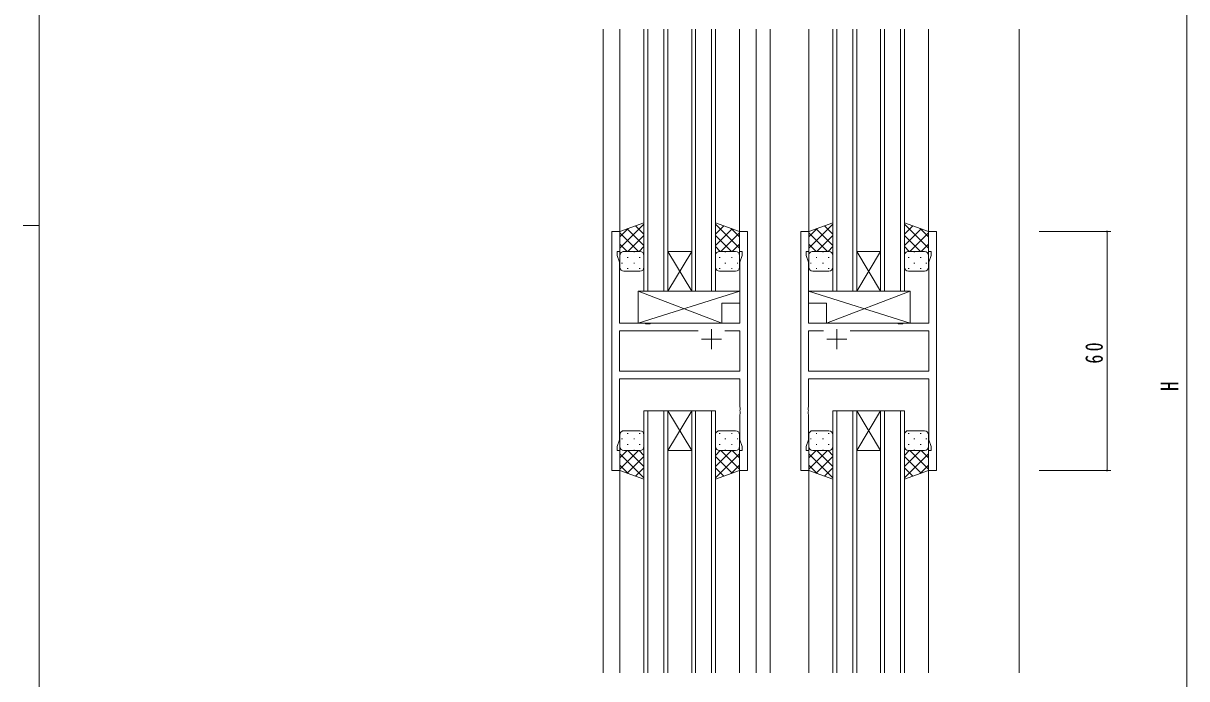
# Model space of a CAD drawing. Units: millimetres, scale not verified. Extents: x -567 to 567, y -403 to 403.
# Drawn here: x -566.7 to -274.8, y -89.7 to 74.8 of the extents above; entities that cross this region are included whole.
import ezdxf
from ezdxf.enums import TextEntityAlignment as Align

# ---------------------------------------------------------------- set-up
doc = ezdxf.new("R2010")
doc.units = ezdxf.units.MM
doc.header["$LTSCALE"] = 2
for name, color, linetype, lineweight in [('0-1_YKK_ZWAK', 7, 'Continuous', 18), ('0-3_YKK_11', 7, 'Continuous', 18), ('0-4_YKK_12', 2, 'Continuous', 18), ('0-5_YKK_13', 4, 'Continuous', 18), ('0-6_YKK_D', 6, 'Continuous', 18)]:
    doc.layers.add(name, color=color, linetype=linetype, lineweight=lineweight)
doc.styles.add('ＭＳ ゴシック', font='')
doc.styles.get('ＭＳ ゴシック').set_extended_font_data('MS Gothic')

msp = doc.modelspace()

# ---------------------------------------------------------------- linework, layer by layer
at = {"layer": '0-1_YKK_ZWAK'}
for p, q in [((-562.726, -350.982), (-562.726, 399.018)), ((-566.726, 24.018), (-562.726, 24.018))]:
    msp.add_line(p, q, dxfattribs=at)
at = {"layer": '0-3_YKK_11'}
for p, q in [((-417.038, 22.518), (-419.038, 22.518)), ((-419.038, 22.518), (-419.038, -37.482)), ((-417.038, 17.518), (-417.038, 22.518)), ((-385.038, 22.518), (-387.038, 22.518)), ((-385.038, -37.482), (-385.038, 22.518)), ((-371.638, -37.482), (-371.638, 22.518)), ((-337.638, 22.518), (-337.638, -37.482)), ((-417.738, 17.518), (-417.038, 17.518)), ((-417.738, 16.518), (-417.738, 17.518)), ((-417.108, 14.787), (-417.738, 16.518)), ((-417.108, -0.482), (-417.108, 14.787)), ((-386.338, 16.518), (-386.968, 14.787)), ((-386.968, 14.787), (-386.968, -0.482)), ((-370.338, 16.518), (-369.708, 14.787)), ((-369.708, 14.787), (-369.708, -0.482)), ((-339.568, 14.787), (-338.938, 16.518)), ((-339.568, -0.482), (-339.568, 14.787)), ((-417.108, -2.412), (-417.108, -12.552)), ((-397.389, -2.412), (-417.108, -2.412)), ((-397.389, -2.412), (-417.108, -2.412)), ((-386.968, -0.482), (-409.368, -0.482)), ((-394.038, -1.982), (-394.038, -6.982)), ((-386.968, -2.412), (-390.688, -2.412)), ((-386.968, -12.552), (-386.968, -2.412)), ((-369.708, -0.482), (-347.309, -0.482)), ((-369.708, -12.552), (-369.708, -2.412)), ((-369.708, -2.412), (-365.989, -2.412)), ((-362.638, -1.982), (-362.638, -6.982)), ((-359.288, -2.412), (-339.568, -2.412)), ((-359.288, -2.412), (-339.568, -2.412)), ((-339.568, -2.412), (-339.568, -12.552)), ((-396.538, -4.482), (-391.538, -4.482)), ((-360.138, -4.482), (-365.138, -4.482)), ((-417.108, -12.552), (-386.968, -12.552)), ((-417.108, -29.751), (-417.108, -14.482)), ((-417.108, -14.482), (-386.968, -14.482)), ((-386.968, -14.482), (-386.968, -21.524)), ((-339.568, -12.552), (-369.708, -12.552)), ((-339.568, -14.482), (-369.708, -14.482)), ((-369.708, -14.482), (-369.708, -21.524)), ((-339.568, -29.751), (-339.568, -14.482)), ((-386.968, -22.524), (-386.848, -22.707)), ((-386.848, -23.257), (-386.968, -23.441)), ((-386.848, -22.707), (-386.848, -23.257)), ((-369.708, -22.524), (-369.828, -22.707)), ((-369.828, -22.707), (-369.828, -23.257)), ((-369.828, -23.257), (-369.708, -23.441)), ((-417.738, -31.482), (-417.108, -29.751)), ((-417.738, -32.482), (-417.738, -31.482)), ((-386.338, -31.482), (-386.338, -32.482)), ((-370.338, -31.482), (-370.338, -32.482)), ((-338.938, -31.482), (-339.568, -29.751)), ((-338.938, -32.482), (-338.938, -31.482)), ((-417.038, -32.482), (-417.738, -32.482)), ((-417.038, -37.482), (-417.038, -32.482)), ((-419.038, -37.482), (-417.038, -37.482)), ((-387.038, -37.482), (-385.038, -37.482))]:
    msp.add_line(p, q, dxfattribs=at)
for points in [[(-387.038, 22.518), (-387.038, 17.518), (-386.338, 17.518), (-386.338, 16.518)], [(-371.638, 22.518), (-369.638, 22.518), (-369.638, 17.518), (-370.338, 17.518), (-370.338, 16.518)], [(-338.938, 16.518), (-338.938, 17.518), (-339.638, 17.518), (-339.638, 22.518), (-337.638, 22.518)], [(-409.368, -0.482), (-409.559, -0.625), (-410.518, -0.625), (-410.709, -0.482), (-417.108, -0.482)], [(-347.309, -0.482), (-347.118, -0.625), (-346.159, -0.625), (-345.968, -0.482), (-339.568, -0.482)], [(-386.968, -21.524), (-386.848, -21.707), (-386.848, -22.257), (-386.968, -22.441), (-386.968, -22.524)], [(-369.708, -21.524), (-369.828, -21.707), (-369.828, -22.257), (-369.708, -22.441), (-369.708, -22.524)], [(-386.968, -23.441), (-386.968, -29.751), (-386.338, -31.482)], [(-369.708, -23.441), (-369.708, -29.751), (-370.338, -31.482)], [(-386.338, -32.482), (-387.038, -32.482), (-387.038, -37.482)], [(-370.338, -32.482), (-369.638, -32.482), (-369.638, -37.482), (-371.638, -37.482)], [(-337.638, -37.482), (-339.638, -37.482), (-339.638, -32.482), (-338.938, -32.482)]]:
    msp.add_lwpolyline(points, dxfattribs=at)
at = {"layer": '0-4_YKK_12'}
for p, q in [((-421.238, 73.268), (-421.238, -88.232)), ((-417.038, 73.268), (-417.038, 22.018)), ((-411.038, 73.268), (-411.038, 7.517)), ((-410.038, 7.517), (-410.038, 73.268)), ((-406.038, 73.268), (-406.038, 7.517)), ((-405.038, 7.517), (-405.038, 73.268)), ((-399.038, 73.268), (-399.038, 7.517)), ((-398.038, 7.517), (-398.038, 73.268)), ((-394.038, 73.268), (-394.038, 7.517)), ((-393.038, 7.517), (-393.038, 73.268)), ((-387.038, 73.268), (-387.038, 22.018)), ((-382.838, 73.268), (-382.838, -88.232)), ((-379.338, 73.268), (-379.338, -88.232)), ((-369.638, 73.268), (-369.638, 22.018)), ((-363.638, 73.268), (-363.638, 7.517)), ((-362.638, 7.517), (-362.638, 73.268)), ((-358.638, 73.268), (-358.638, 7.517)), ((-357.638, 7.517), (-357.638, 73.268)), ((-351.638, 73.268), (-351.638, 7.517)), ((-350.638, 7.517), (-350.638, 73.268)), ((-346.638, 73.268), (-346.638, 7.517)), ((-345.638, 7.517), (-345.638, 73.268)), ((-339.638, 73.268), (-339.638, 22.018)), ((-316.838, 73.268), (-316.838, -88.232)), ((-405.038, 17.517), (-399.038, 17.517)), ((-399.038, 7.517), (-405.038, 17.517)), ((-357.638, 17.517), (-351.638, 17.517)), ((-357.638, 7.517), (-351.638, 17.517)), ((-351.638, 7.517), (-357.638, 17.517)), ((-405.038, 7.517), (-399.038, 7.517)), ((-399.038, 7.517), (-393.038, 7.517)), ((-363.638, 7.517), (-357.638, 7.517)), ((-357.638, 7.517), (-351.638, 7.517)), ((-351.638, 7.517), (-345.638, 7.517)), ((-405.038, -22.483), (-411.038, -22.483)), ((-411.038, -22.483), (-411.038, -88.232)), ((-410.038, -88.232), (-410.038, -22.483)), ((-406.038, -22.483), (-406.038, -88.232)), ((-405.038, -22.483), (-399.038, -22.483)), ((-405.038, -22.483), (-399.038, -32.483)), ((-399.038, -22.483), (-405.038, -32.483)), ((-405.038, -88.232), (-405.038, -22.483)), ((-393.038, -22.483), (-399.038, -22.483)), ((-399.038, -22.483), (-399.038, -88.232)), ((-398.038, -88.232), (-398.038, -22.483)), ((-394.038, -22.483), (-394.038, -88.232)), ((-393.038, -88.232), (-393.038, -22.483)), ((-357.638, -22.483), (-363.638, -22.483)), ((-363.638, -22.483), (-363.638, -88.232)), ((-362.638, -88.232), (-362.638, -22.483)), ((-358.638, -22.483), (-358.638, -88.232)), ((-357.638, -22.483), (-351.638, -22.483)), ((-357.638, -22.483), (-351.638, -32.483)), ((-351.638, -22.483), (-357.638, -32.483)), ((-357.638, -88.232), (-357.638, -22.483)), ((-345.638, -22.483), (-351.638, -22.483)), ((-351.638, -22.483), (-351.638, -88.232)), ((-350.638, -88.232), (-350.638, -22.483)), ((-346.638, -22.483), (-346.638, -88.232)), ((-345.638, -88.232), (-345.638, -22.483)), ((-405.038, -32.483), (-399.038, -32.483)), ((-357.638, -32.483), (-351.638, -32.483)), ((-417.038, -36.982), (-417.038, -88.232)), ((-387.038, -36.982), (-387.038, -88.232)), ((-369.638, -36.982), (-369.638, -88.232)), ((-339.638, -36.982), (-339.638, -88.232))]:
    msp.add_line(p, q, dxfattribs=at)
msp.add_lwpolyline([(-411.038, 7.517), (-405.038, 7.517), (-399.038, 17.517)], dxfattribs=at)
at = {"layer": '0-5_YKK_13'}
for p, q in [((-411.038, 24.365), (-417.038, 18.365)), ((-413.122, 23.916), (-411.038, 21.833)), ((-411.038, 16.518), (-411.038, 24.66)), ((-393.038, 16.518), (-393.038, 24.66)), ((-393.038, 24.365), (-387.038, 18.365)), ((-390.955, 23.916), (-393.038, 21.833)), ((-363.638, 24.66), (-369.638, 22.518)), ((-363.638, 24.365), (-369.638, 18.365)), ((-365.722, 23.916), (-363.638, 21.833)), ((-363.638, 16.518), (-363.638, 24.66)), ((-345.638, 16.518), (-345.638, 24.66)), ((-345.638, 24.66), (-339.638, 22.518)), ((-345.638, 24.365), (-339.638, 18.365)), ((-343.555, 23.916), (-345.638, 21.833)), ((-414.979, 23.253), (-417.038, 21.194)), ((-417.038, 22.176), (-412.38, 17.518)), ((-415.206, 23.172), (-411.038, 19.005)), ((-411.038, 21.537), (-415.058, 17.518)), ((-388.871, 23.172), (-393.038, 19.005)), ((-393.038, 21.537), (-389.019, 17.518)), ((-387.038, 22.176), (-391.697, 17.518)), ((-389.098, 23.253), (-387.038, 21.194)), ((-367.579, 23.253), (-369.638, 21.194)), ((-369.638, 22.518), (-369.638, 16.518)), ((-369.638, 22.176), (-364.98, 17.518)), ((-367.806, 23.172), (-363.638, 19.005)), ((-363.638, 21.537), (-367.658, 17.518)), ((-341.471, 23.172), (-345.638, 19.005)), ((-345.638, 21.537), (-341.619, 17.518)), ((-339.638, 22.176), (-344.297, 17.518)), ((-341.698, 23.253), (-339.638, 21.194)), ((-339.638, 22.518), (-339.638, 16.518)), ((-417.038, 19.348), (-415.208, 17.518)), ((-416.038, 17.518), (-412.038, 17.518)), ((-411.038, 18.708), (-412.229, 17.518)), ((-393.038, 18.708), (-391.848, 17.518)), ((-388.038, 17.518), (-392.038, 17.518)), ((-387.038, 19.348), (-388.869, 17.518)), ((-369.638, 19.348), (-367.808, 17.518)), ((-368.638, 17.518), (-364.638, 17.518)), ((-363.638, 18.708), (-364.829, 17.518)), ((-345.638, 18.708), (-344.448, 17.518)), ((-340.638, 17.518), (-344.638, 17.518)), ((-339.638, 19.348), (-341.469, 17.518)), ((-417.038, 16.52), (-417.038, 16.52)), ((-417.038, 13.518), (-417.038, 16.518)), ((-416.618, 14.598), (-416.418, 14.598)), ((-416.453, 17.428), (-416.418, 17.428)), ((-415.203, 16.013), (-415.003, 16.013)), ((-413.588, 17.428), (-413.388, 17.428)), ((-413.588, 14.598), (-413.388, 14.598)), ((-412.173, 16.013), (-411.973, 16.013)), ((-411.038, 16.518), (-411.038, 13.518)), ((-393.038, 16.518), (-393.038, 13.518)), ((-391.903, 16.013), (-392.103, 16.013)), ((-390.488, 17.428), (-390.688, 17.428)), ((-390.488, 14.598), (-390.688, 14.598)), ((-388.873, 16.013), (-389.073, 16.013)), ((-387.624, 17.428), (-387.658, 17.428)), ((-387.458, 14.598), (-387.658, 14.598)), ((-387.038, 16.52), (-387.038, 16.52)), ((-387.038, 13.518), (-387.038, 16.518)), ((-369.638, 16.52), (-369.638, 16.52)), ((-369.638, 13.518), (-369.638, 16.518)), ((-369.218, 14.598), (-369.018, 14.598)), ((-369.053, 17.428), (-369.018, 17.428)), ((-367.803, 16.013), (-367.603, 16.013)), ((-366.188, 17.428), (-365.988, 17.428)), ((-366.188, 14.598), (-365.988, 14.598)), ((-364.773, 16.013), (-364.573, 16.013)), ((-363.638, 16.518), (-363.638, 13.518)), ((-345.638, 16.518), (-345.638, 13.518)), ((-344.503, 16.013), (-344.703, 16.013)), ((-343.088, 17.428), (-343.288, 17.428)), ((-343.088, 14.598), (-343.288, 14.598)), ((-341.473, 16.013), (-341.673, 16.013)), ((-340.224, 17.428), (-340.258, 17.428)), ((-340.058, 14.598), (-340.258, 14.598)), ((-339.638, 16.52), (-339.638, 16.52)), ((-339.638, 13.518), (-339.638, 16.518)), ((-412.038, 12.518), (-416.038, 12.518)), ((-415.203, 13.183), (-415.003, 13.183)), ((-412.173, 13.183), (-411.973, 13.183)), ((-391.903, 13.183), (-392.103, 13.183)), ((-392.038, 12.518), (-388.038, 12.518)), ((-388.873, 13.183), (-389.073, 13.183)), ((-364.638, 12.518), (-368.638, 12.518)), ((-367.803, 13.183), (-367.603, 13.183)), ((-364.773, 13.183), (-364.573, 13.183)), ((-344.503, 13.183), (-344.703, 13.183)), ((-344.638, 12.518), (-340.638, 12.518)), ((-341.473, 13.183), (-341.673, 13.183)), ((-412.464, 7.517), (-386.968, 7.517)), ((-412.464, -0.482), (-386.968, 7.517)), ((-386.968, 7.517), (-386.968, 4.517)), ((-369.708, 7.517), (-369.708, 4.517)), ((-344.213, 7.517), (-369.708, 7.517)), ((-344.213, -0.482), (-369.708, 7.517)), ((-365.213, -0.482), (-344.213, 7.517)), ((-344.213, 7.517), (-344.213, -0.482)), ((-391.464, 4.517), (-386.968, 4.517)), ((-391.464, 4.517), (-391.464, -0.482)), ((-365.213, 4.517), (-369.708, 4.517)), ((-365.213, 4.517), (-365.213, -0.482)), ((-412.464, -0.482), (-391.464, -0.482)), ((-344.213, -0.482), (-365.213, -0.482)), ((-417.038, -28.482), (-417.038, -31.482)), ((-412.038, -27.482), (-416.038, -27.482)), ((-415.203, -28.147), (-415.003, -28.147)), ((-412.173, -28.147), (-411.973, -28.147)), ((-411.038, -31.482), (-411.038, -28.482)), ((-393.038, -31.482), (-393.038, -28.482)), ((-391.903, -28.147), (-392.103, -28.147)), ((-392.038, -27.482), (-388.038, -27.482)), ((-388.873, -28.147), (-389.073, -28.147)), ((-387.038, -28.482), (-387.038, -31.482)), ((-369.638, -28.482), (-369.638, -31.482)), ((-364.638, -27.482), (-368.638, -27.482)), ((-367.803, -28.147), (-367.603, -28.147)), ((-364.773, -28.147), (-364.573, -28.147)), ((-363.638, -31.482), (-363.638, -28.482)), ((-345.638, -31.482), (-345.638, -28.482)), ((-344.503, -28.147), (-344.703, -28.147)), ((-344.638, -27.482), (-340.638, -27.482)), ((-341.473, -28.147), (-341.673, -28.147)), ((-339.638, -28.482), (-339.638, -31.482)), ((-417.038, -37.482), (-417.038, -31.482)), ((-417.038, -31.484), (-417.038, -31.484)), ((-416.618, -29.562), (-416.418, -29.562)), ((-415.203, -30.977), (-415.003, -30.977)), ((-413.588, -29.562), (-413.388, -29.562)), ((-412.173, -30.977), (-411.973, -30.977)), ((-411.038, -31.482), (-411.038, -39.625)), ((-393.038, -31.482), (-393.038, -39.625)), ((-391.903, -30.977), (-392.103, -30.977)), ((-390.488, -29.562), (-390.688, -29.562)), ((-388.873, -30.977), (-389.073, -30.977)), ((-387.458, -29.562), (-387.658, -29.562)), ((-387.038, -37.482), (-387.038, -31.482)), ((-387.038, -31.484), (-387.038, -31.484)), ((-369.638, -37.482), (-369.638, -31.482)), ((-369.638, -31.484), (-369.638, -31.484)), ((-369.218, -29.562), (-369.018, -29.562)), ((-367.803, -30.977), (-367.603, -30.977)), ((-366.188, -29.562), (-365.988, -29.562)), ((-364.773, -30.977), (-364.573, -30.977)), ((-363.638, -31.482), (-363.638, -39.625)), ((-345.638, -31.482), (-345.638, -39.625)), ((-344.503, -30.977), (-344.703, -30.977)), ((-343.088, -29.562), (-343.288, -29.562)), ((-341.473, -30.977), (-341.673, -30.977)), ((-340.058, -29.562), (-340.258, -29.562)), ((-339.638, -37.482), (-339.638, -31.482)), ((-339.638, -31.484), (-339.638, -31.484)), ((-417.038, -37.141), (-412.38, -32.482)), ((-417.038, -34.313), (-415.208, -32.482)), ((-411.038, -39.33), (-417.038, -33.33)), ((-416.453, -32.392), (-416.418, -32.392)), ((-416.038, -32.482), (-412.038, -32.482)), ((-415.206, -38.137), (-411.038, -33.97)), ((-411.038, -36.502), (-415.058, -32.482)), ((-413.588, -32.392), (-413.388, -32.392)), ((-411.038, -33.673), (-412.229, -32.482)), ((-393.038, -36.502), (-389.019, -32.482)), ((-393.038, -33.673), (-391.848, -32.482)), ((-393.038, -39.33), (-387.038, -33.33)), ((-388.871, -38.137), (-393.038, -33.97)), ((-388.038, -32.482), (-392.038, -32.482)), ((-387.038, -37.141), (-391.697, -32.482)), ((-390.488, -32.392), (-390.688, -32.392)), ((-387.038, -34.313), (-388.869, -32.482)), ((-387.624, -32.392), (-387.658, -32.392)), ((-369.638, -34.313), (-367.808, -32.482)), ((-369.638, -37.141), (-364.98, -32.482)), ((-363.638, -39.33), (-369.638, -33.33)), ((-369.053, -32.392), (-369.018, -32.392)), ((-368.638, -32.482), (-364.638, -32.482)), ((-367.806, -38.137), (-363.638, -33.97)), ((-363.638, -36.502), (-367.658, -32.482)), ((-366.188, -32.392), (-365.988, -32.392)), ((-363.638, -33.673), (-364.829, -32.482)), ((-345.638, -33.673), (-344.448, -32.482)), ((-345.638, -36.502), (-341.619, -32.482)), ((-345.638, -39.33), (-339.638, -33.33)), ((-341.471, -38.137), (-345.638, -33.97)), ((-340.638, -32.482), (-344.638, -32.482)), ((-339.638, -37.141), (-344.297, -32.482)), ((-343.088, -32.392), (-343.288, -32.392)), ((-339.638, -34.313), (-341.469, -32.482)), ((-340.224, -32.392), (-340.258, -32.392)), ((-414.979, -38.218), (-417.038, -36.158)), ((-411.038, -39.625), (-417.038, -37.482)), ((-413.122, -38.881), (-411.038, -36.798)), ((-390.955, -38.881), (-393.038, -36.798)), ((-393.038, -39.625), (-387.038, -37.482)), ((-389.098, -38.218), (-387.038, -36.158)), ((-367.579, -38.218), (-369.638, -36.158)), ((-363.638, -39.625), (-369.638, -37.482)), ((-365.722, -38.881), (-363.638, -36.798)), ((-343.555, -38.881), (-345.638, -36.798)), ((-345.638, -39.625), (-339.638, -37.482)), ((-341.698, -38.218), (-339.638, -36.158))]:
    msp.add_line(p, q, dxfattribs=at)
for points in [[(-411.038, 24.66), (-417.038, 22.518), (-417.038, 16.518)], [(-393.038, 24.66), (-387.038, 22.518), (-387.038, 16.518)], [(-391.464, -0.482), (-412.464, 7.517), (-412.464, -0.482)]]:
    msp.add_lwpolyline(points, dxfattribs=at)
for centre, start, end in [((-416.038, 16.518), 89.9999, 179.9999), ((-412.038, 16.518), 359.9999, 89.9999), ((-392.038, 16.518), 90.0001, 180.0001), ((-388.038, 16.518), 0.0001, 90.0001), ((-368.638, 16.518), 89.9999, 179.9999), ((-364.638, 16.518), 359.9999, 89.9999), ((-344.638, 16.518), 90.0001, 180.0001), ((-340.638, 16.518), 0.0001, 90.0001), ((-416.038, 13.518), 179.9999, 269.9999), ((-412.038, 13.518), 269.9999, 359.9999), ((-392.038, 13.518), 180.0001, 270.0001), ((-388.038, 13.518), 270.0001, 0.0001), ((-368.638, 13.518), 179.9999, 269.9999), ((-364.638, 13.518), 269.9999, 359.9999), ((-344.638, 13.518), 180.0001, 270.0001), ((-340.638, 13.518), 270.0001, 0.0001), ((-416.038, -28.482), 90.0001, 180.0001), ((-412.038, -28.482), 0.0001, 90.0001), ((-392.038, -28.482), 89.9999, 179.9999), ((-388.038, -28.482), 359.9999, 89.9999), ((-368.638, -28.482), 90.0001, 180.0001), ((-364.638, -28.482), 0.0001, 90.0001), ((-344.638, -28.482), 89.9999, 179.9999), ((-340.638, -28.482), 359.9999, 89.9999), ((-416.038, -31.482), 180.0001, 270.0001), ((-412.038, -31.482), 270.0001, 0.0001), ((-392.038, -31.482), 179.9999, 269.9999), ((-388.038, -31.482), 269.9999, 359.9999), ((-368.638, -31.482), 180.0001, 270.0001), ((-364.638, -31.482), 270.0001, 0.0001), ((-344.638, -31.482), 179.9999, 269.9999), ((-340.638, -31.482), 269.9999, 359.9999)]:
    msp.add_arc(centre, 1, start, end, dxfattribs=at)
at = {"layer": '0-6_YKK_D'}
for p, q in [((-274.838, 177.018), (-274.838, -208.982)), ((-311.838, 22.518), (-293.838, 22.518)), ((-294.838, 22.518), (-294.838, -37.482)), ((-311.838, -37.482), (-293.838, -37.482))]:
    msp.add_line(p, q, dxfattribs=at)
for centre, start, end in [((-294.838, 22.518), 90, 270), ((-294.838, 22.518), 270, 90), ((-294.838, -37.482), 90, 270), ((-294.838, -37.482), 270, 90)]:
    msp.add_arc(centre, 0.106, start, end, dxfattribs=at)

# ---------------------------------------------------------------- texts
at = {"layer": '0-6_YKK_D', "color": 7, "style": 'ＭＳ ゴシック', "width": 0.8}
msp.add_text('H', height=4.399, rotation=90, dxfattribs=at).set_placement((-275.638, -17.53), align=Align.BOTTOM_LEFT)
at = {"layer": '0-6_YKK_D', "color": 7, "insert": (-295.838, -10.65), "char_height": 4.399, "attachment_point": 7, "rotation": 90, "style": 'ＭＳ ゴシック'}
msp.add_mtext('\\T1.37;\\W0.75;60', dxfattribs=at)

doc.saveas('drawing.dxf')
